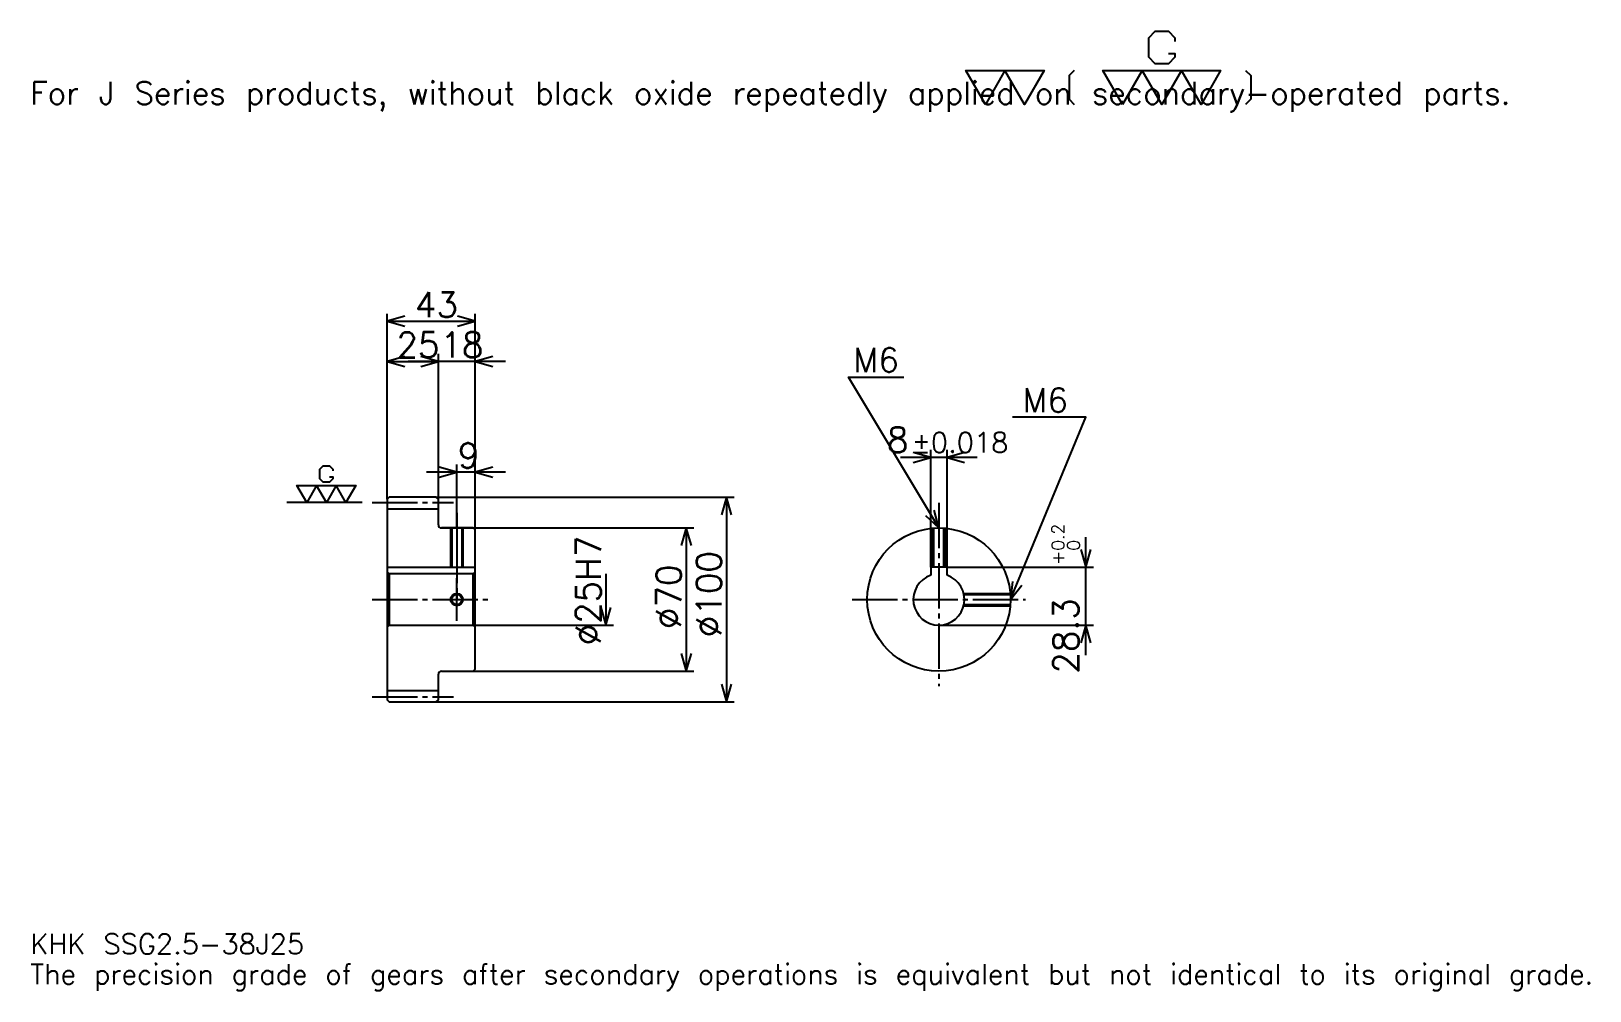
# Model space of a CAD drawing. Extents: x 25 to 787, y 9 to 478.
import ezdxf

# ---------------------------------------------------------------- set-up
doc = ezdxf.new("R2010")
doc.units = 0
doc.linetypes.add('DASHDOT', pattern=[29.478262, 22.108696, -2.456522, 2.456522, -2.456522])
doc.layers.get('0').update_dxf_attribs({"linetype": 'CONTINUOUS'})
doc.layers.add('DASHDOT', color=6, linetype='DASHDOT')
doc.styles.add('KANJI', font='TXT', dxfattribs={"bigfont": 'BIGFONT'})

msp = doc.modelspace()

# ---------------------------------------------------------------- linework, layer by layer
at = {"color": 5}
for p, q in [((198.978271, 250.206512), (198.978271, 339.869568)), ((198.978271, 336.184784), (241.978271, 336.184784)), ((241.978271, 250.206512), (241.978271, 339.869568)), ((223.978271, 250.206512), (223.978271, 320.217377)), ((198.978271, 316.532593), (223.978271, 316.532593)), ((256.717407, 316.532593), (209.239136, 316.532593)), ((487.326111, 269.597809), (449.847839, 269.597809)), ((464.586975, 216.006516), (464.586975, 273.282593)), ((472.586975, 216.006516), (472.586975, 273.282593)), ((256.717407, 262.489136), (218.239136, 262.489136)), ((232.978271, 250.206512), (232.978271, 266.173889)), ((198.978271, 249.206512), (198.978271, 250.206512)), ((222.978271, 250.206512), (241.978271, 250.206512)), ((223.978271, 249.206512), (223.978271, 250.206512)), ((232.978271, 235.206512), (232.978271, 250.206512)), ((232.978271, 235.206512), (232.978271, 250.206512)), ((241.978271, 250.206512), (368.489136, 250.206512)), ((241.978271, 234.206512), (241.978271, 250.206512)), ((364.804352, 250.206512), (364.804352, 150.206512)), ((225.478271, 235.206512), (241.978271, 235.206512)), ((241.978271, 235.206512), (348.836975, 235.206512)), ((345.152191, 235.206512), (345.152191, 165.206512)), ((540.434814, 172.967377), (540.434814, 230.745636)), ((472.586975, 216.006516), (544.119629, 216.006516)), ((305.847839, 212.706512), (305.847839, 187.706512)), ((241.978271, 187.706512), (309.532623, 187.706512)), ((468.586975, 187.706512), (544.119629, 187.706512)), ((225.478271, 165.206512), (241.978271, 165.206512)), ((241.978271, 165.206512), (348.836975, 165.206512)), ((222.978271, 150.206512), (241.978271, 150.206512)), ((241.978271, 150.206512), (368.489136, 150.206512))]:
    msp.add_line(p, q, dxfattribs=at)
at = {"color": 7}
msp.add_line((186.695663, 247.706512), (149.847839, 247.706512), dxfattribs=at)
at = {"color": 4}
for p, q in [((198.978271, 244.581512), (223.978271, 244.581512)), ((198.978271, 216.006516), (241.978271, 216.006516)), ((240.978271, 212.706512), (241.978271, 213.706512)), ((199.978271, 212.706512), (199.978271, 187.706512)), ((240.978271, 187.706512), (241.978271, 186.706512)), ((198.978271, 155.831512), (223.978271, 155.831512))]:
    msp.add_line(p, q, dxfattribs=at)
at = {"color": 7}
for points in [[(580.721741, 467.083038), (583.915222, 467.083038), (583.915222, 465.166962), (580.721741, 461.97348), (574.334778, 461.97348), (571.141296, 465.166962), (571.141296, 474.747406), (574.334778, 477.940887), (580.721741, 477.940887), (583.915222, 474.747406), (583.915222, 472.831299)], [(491.304352, 442.17392), (481.723907, 458.779999), (520.045654, 458.779999), (510.46521, 442.17392), (500.884796, 458.779999), (491.304352, 442.17392)], [(534.735657, 458.779999), (532.180847, 456.22522), (532.180847, 444.728699), (534.735657, 442.17392)], [(558.367371, 442.17392), (548.786987, 458.779999), (606.269592, 458.779999), (596.689148, 442.17392), (587.108704, 458.779999), (577.528259, 442.17392), (567.947815, 458.779999), (558.367371, 442.17392)], [(618.404785, 458.779999), (620.959595, 456.22522), (620.959595, 444.728699), (618.404785, 442.17392)], [(170.851105, 260.161072), (172.447845, 260.161072), (172.447845, 259.203033), (170.851105, 257.606293), (167.657623, 257.606293), (166.060883, 259.203033), (166.060883, 263.993256), (167.657623, 265.589996), (170.851105, 265.589996), (172.447845, 263.993256), (172.447845, 263.035217)], [(159.67392, 247.706512), (154.883698, 256.009552), (183.625015, 256.009552), (178.834793, 247.706512), (174.044571, 256.009552), (169.254364, 247.706512), (164.464142, 256.009552), (159.67392, 247.706512)]]:
    msp.add_lwpolyline(points, dxfattribs=at)
at = {"color": 5}
for points in [[(207.576096, 338.641296), (198.978271, 336.184784), (207.576096, 333.728271)], [(233.380447, 333.728271), (241.978271, 336.184784), (233.380447, 338.641296)], [(207.576096, 318.989136), (198.978271, 316.532593), (207.576096, 314.07608)], [(215.380447, 314.07608), (223.978271, 316.532593), (215.380447, 318.989136)], [(215.380447, 314.07608), (223.978271, 316.532593), (215.380447, 318.989136)], [(250.576096, 318.989136), (241.978271, 316.532593), (250.576096, 314.07608)], [(468.586975, 235.206512), (424.369568, 308.902161), (451.391296, 308.902161)], [(503.586975, 200.206512), (540.434814, 289.25), (504.56955, 289.25)], [(455.989136, 267.141296), (464.586975, 269.597809), (455.989136, 272.054321)], [(481.184814, 272.054321), (472.586975, 269.597809), (481.184814, 267.141296)], [(224.380447, 260.032593), (232.978271, 262.489136), (224.380447, 264.945648)], [(250.576096, 264.945648), (241.978271, 262.489136), (250.576096, 260.032593)], [(367.260864, 241.608688), (364.804352, 250.206512), (362.347839, 241.608688)], [(462.056976, 241.315216), (468.586975, 235.206512), (466.269867, 243.842957)], [(347.608704, 226.608688), (345.152191, 235.206512), (342.695679, 226.608688)], [(537.978271, 224.60434), (540.434814, 216.006516), (542.891357, 224.60434)], [(504.604706, 209.090286), (503.586975, 200.206512), (509.144379, 207.21167)], [(303.391327, 196.304337), (305.847839, 187.706512), (308.304352, 196.304337)], [(542.891357, 179.108688), (540.434814, 187.706512), (537.978271, 179.108688)], [(342.695679, 173.804337), (345.152191, 165.206512), (347.608704, 173.804337)], [(362.347839, 158.804337), (364.804352, 150.206512), (367.260864, 158.804337)]]:
    msp.add_lwpolyline(points, dxfattribs=at)
at = {"color": 4}
for points in [[(223.978271, 236.706512), (223.978271, 249.206512), (222.978271, 250.206512), (199.978271, 250.206512), (198.978271, 249.206512), (198.978271, 186.706512)], [(225.478271, 165.206512), (240.978271, 165.206512), (241.978271, 166.206512), (241.978271, 234.206512), (240.978271, 235.206512), (225.478271, 235.206512)], [(229.978271, 235.206512), (229.978271, 216.006516)], [(230.51828, 235.206512), (230.51828, 216.006516)], [(235.438263, 235.206512), (235.438263, 216.006516)], [(235.978271, 235.206512), (235.978271, 216.006516)], [(465.586975, 216.006516), (465.586975, 235.077698)], [(466.126984, 216.006516), (466.126984, 235.119949)], [(471.046967, 216.006516), (471.046967, 235.119949)], [(471.586975, 216.006516), (471.586975, 235.077698)], [(198.978271, 186.706512), (199.978271, 187.706512), (240.978271, 187.706512), (240.978271, 212.706512), (199.978271, 212.706512), (198.978271, 213.706512)], [(472.586975, 212.049225), (472.586975, 216.006516), (464.586975, 216.006516), (464.586975, 212.049225)], [(480.721649, 203.206512), (503.45816, 203.206512)], [(480.842529, 202.666519), (503.500427, 202.666519)], [(480.721649, 197.206512), (503.45816, 197.206512)], [(480.842529, 197.746506), (503.500427, 197.746506)], [(198.978271, 186.706512), (198.978271, 151.206512), (199.978271, 150.206512), (222.978271, 150.206512), (223.978271, 151.206512), (223.978271, 163.706512)]]:
    msp.add_lwpolyline(points, dxfattribs=at)
for centre, radius in [((468.586975, 200.206512), 35), ((232.978271, 200.206512), 2.46)]:
    msp.add_circle(centre, radius, dxfattribs=at)
at = {"color": 7}
msp.add_circle((232.978271, 200.206512), 3, dxfattribs=at)
at = {"color": 4}
for centre, radius, start, end in [((225.478271, 236.706512), 1.5, 180, 270), ((468.586975, 200.206512), 12.5, 108.662925185, 71.337074815), ((225.478271, 163.706512), 1.5, 90, 180)]:
    msp.add_arc(centre, radius, start, end, dxfattribs=at)
at = {"layer": 'DASHDOT', "color": 7}
for p, q in [((191.608704, 247.706512), (231.347839, 247.706512)), ((468.586975, 247.48912), (468.586975, 157.836945)), ((232.978271, 235.206512), (232.978271, 200.206512)), ((191.608704, 200.206512), (249.347839, 200.206512)), ((426.217407, 200.206512), (510.956543, 200.206512)), ((191.608704, 152.706512), (231.347839, 152.706512))]:
    msp.add_line(p, q, dxfattribs=at)
for points in [[(232.978271, 242.57608), (232.978271, 208.636948)], [(232.978271, 189.836945), (232.978271, 210.57608)], [(222.608704, 200.206512), (243.347839, 200.206512)]]:
    msp.add_lwpolyline(points, dxfattribs=at)

# ---------------------------------------------------------------- texts
at = {"color": 7, "style": 'KANJI'}
for s, height, p in [('For J Series products, without black oxide repeatedly applied on secondary-operated parts.', 11.054348, (24.565218, 442.17392)), ('43', 12.282609, (212.494568, 338.149994)), ('25', 12.282609, (203.494583, 318.497803)), ('18', 12.282609, (224.994568, 318.497803)), ('M6', 11.791305, (426.826111, 311.358704)), ('M6', 11.791305, (509.482605, 291.706512)), ('8', 12.282609, (443.233246, 272.054321)), ('%%p0.018', 9.826087, (455.39151, 272.054321)), ('9', 12.282609, (233.48642, 264.454346)), ('KHK SSG2.5-38J25', 9.826087, (24.565218, 27.02174)), ('The precision grade of gears after secondary operations is equivalent but not identical to its original grade.', 9.826087, (24.565218, 12.282609))]:
    msp.add_text(s, height=height, dxfattribs=at).set_placement(p)
for s, height, p in [('0.2', 6.141304, (529.871765, 224.046646)), ('%%c25H7', 12.282609, (303.391327, 177.790756)), ('0', 6.141304, (537.487, 224.046646)), ('%%c100', 12.282609, (362.347839, 181.782593)), ('+', 6.141304, (529.871765, 217.168381)), ('%%c70', 12.282609, (342.695679, 185.774445)), ('28.3', 12.282609, (536.75, 164.004395))]:
    msp.add_text(s, height=height, rotation=90, dxfattribs=at).set_placement(p)

doc.saveas('drawing.dxf')
